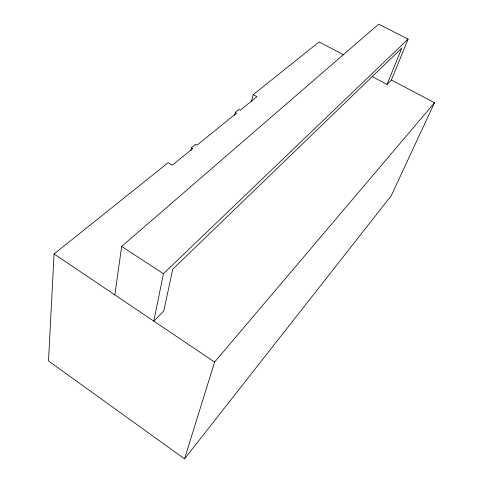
<?xml version="1.0" encoding="UTF-8"?>
<svg xmlns="http://www.w3.org/2000/svg" width="483" height="483" viewBox="0 0 483 483"><rect width="100%" height="100%" fill="white"/><g stroke="black" fill="none" stroke-linecap="round" stroke-linejoin="round"><path stroke-width="0.72" d="M190.857 150.708L191.467 147.762L192.802 148.559L172.226 165.186L168.138 162.711L54.066 253.955L48.499 360.952L184.542 458.85L391.315 195.603L434.501 102.746L391.417 80.033L387.07 84.447L371.976 76.453M114.845 294.89L121.662 246.433L378.684 24.15L408.075 39.117L391.417 80.033M408.075 39.117L163.435 273.674L153.805 321.123L163.767 311.016L172.739 269.194L401.778 48.065L387.07 84.447M234.635 115.262L235.336 112.418L239.031 109.442L240.286 110.16L256.92 96.715L253.231 94.644L251.522 101.189M184.542 458.85L214.597 362.069L434.501 102.746M191.467 147.762L195.718 144.339L197.046 145.123L236.598 113.143L235.336 112.418M253.231 94.644L319.148 41.924L343.6 54.82M121.662 246.433L163.435 273.674M54.066 253.955L214.597 362.069"/></g></svg>
